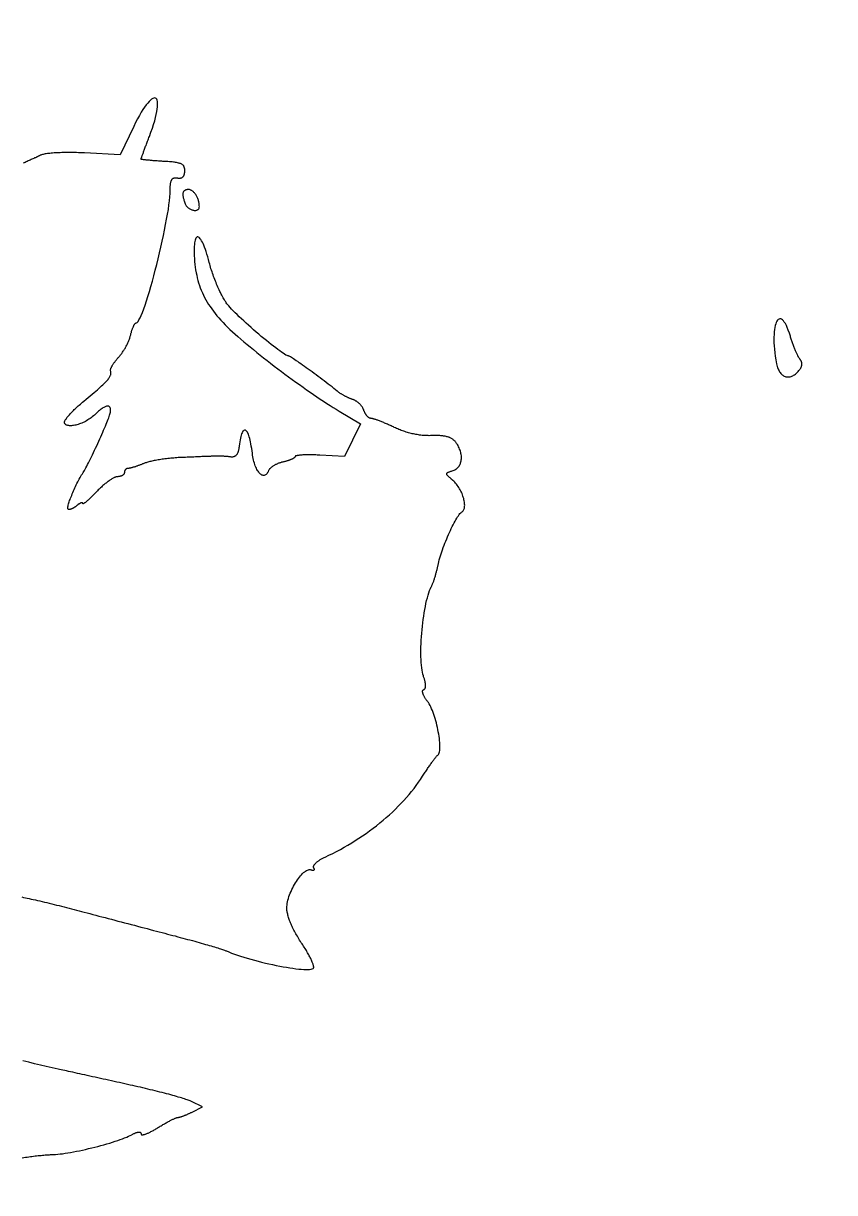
# Model space of a CAD drawing. Extents: x -25 to 25, y -25 to 25.
# Drawn here: x -2.65 to 6.08, y -0.2 to 12.39 of the extents above; entities that cross this region are included whole.
import ezdxf

# ---------------------------------------------------------------- set-up
doc = ezdxf.new("R2010")
doc.units = 0
doc.layers.add('CUT', color=1, linetype='CONTINUOUS')
doc.layers.add('YOUMU', color=7, linetype='CONTINUOUS')

msp = doc.modelspace()

# ---------------------------------------------------------------- linework, layer by layer
at = {"layer": 'CUT'}
msp.add_circle((0, 0), 25, dxfattribs=at)
at = {"layer": 'YOUMU'}
for points in [[(-2.667, 2.986), (-2.649, 2.982), (-2.629, 2.978), (-2.609, 2.974), (-2.588, 2.969), (-2.566, 2.964), (-2.544, 2.959), (-2.521, 2.954), (-2.497, 2.948), (-2.473, 2.943), (-2.448, 2.937), (-2.423, 2.931), (-2.398, 2.925), (-2.372, 2.919), (-2.346, 2.912), (-2.319, 2.906), (-2.293, 2.899), (-2.266, 2.893), (-2.239, 2.886), (-2.212, 2.879), (-2.185, 2.872), (-2.159, 2.866), (-2.132, 2.859), (-2.105, 2.852), (-2.079, 2.845), (-2.052, 2.838), (-2.024, 2.83), (-1.996, 2.823), (-1.966, 2.815), (-1.935, 2.807), (-1.904, 2.798), (-1.872, 2.79), (-1.839, 2.781), (-1.806, 2.773), (-1.772, 2.764), (-1.737, 2.755), (-1.703, 2.746), (-1.668, 2.736), (-1.633, 2.727), (-1.597, 2.718), (-1.562, 2.709), (-1.527, 2.699), (-1.491, 2.69), (-1.456, 2.681), (-1.421, 2.672), (-1.387, 2.662), (-1.352, 2.654), (-1.318, 2.645), (-1.285, 2.636), (-1.252, 2.627), (-1.22, 2.619), (-1.189, 2.611), (-1.158, 2.603), (-1.128, 2.595), (-1.099, 2.587), (-1.071, 2.58), (-1.044, 2.573), (-1.016, 2.566), (-0.989, 2.558), (-0.962, 2.551), (-0.936, 2.544), (-0.909, 2.537), (-0.883, 2.53), (-0.858, 2.523), (-0.832, 2.516), (-0.807, 2.509), (-0.783, 2.502), (-0.759, 2.496), (-0.736, 2.489), (-0.713, 2.483), (-0.692, 2.476), (-0.67, 2.47), (-0.65, 2.464), (-0.63, 2.459), (-0.611, 2.453), (-0.593, 2.448), (-0.576, 2.442), (-0.56, 2.438), (-0.545, 2.433), (-0.531, 2.428), (-0.518, 2.424), (-0.507, 2.42), (-0.496, 2.417), (-0.487, 2.413), (-0.479, 2.41), (-0.472, 2.408), (-0.466, 2.406), (-0.439, 2.394), (-0.41, 2.382), (-0.379, 2.371), (-0.347, 2.36), (-0.313, 2.348), (-0.277, 2.337), (-0.241, 2.326), (-0.203, 2.315), (-0.165, 2.305), (-0.126, 2.295), (-0.087, 2.285), (-0.047, 2.275), (-0.008, 2.266), (0.031, 2.258), (0.07, 2.25), (0.108, 2.242), (0.145, 2.235), (0.181, 2.229), (0.216, 2.223), (0.25, 2.218), (0.282, 2.214), (0.312, 2.21), (0.34, 2.208), (0.366, 2.206), (0.39, 2.205), (0.411, 2.205), (0.429, 2.206), (0.445, 2.208), (0.457, 2.211), (0.466, 2.215), (0.471, 2.22), (0.472, 2.222), (0.473, 2.225), (0.473, 2.229), (0.473, 2.234), (0.472, 2.238), (0.471, 2.244), (0.47, 2.25), (0.468, 2.256), (0.466, 2.263), (0.464, 2.27), (0.461, 2.278), (0.457, 2.286), (0.454, 2.295), (0.45, 2.304), (0.446, 2.313), (0.441, 2.323), (0.436, 2.333), (0.431, 2.343), (0.425, 2.353), (0.42, 2.364), (0.414, 2.375), (0.407, 2.386), (0.401, 2.398), (0.394, 2.41), (0.387, 2.421), (0.38, 2.433), (0.372, 2.445), (0.364, 2.458), (0.356, 2.47), (0.348, 2.482), (0.34, 2.494), (0.331, 2.508), (0.322, 2.522), (0.314, 2.536), (0.305, 2.549), (0.297, 2.563), (0.289, 2.577), (0.281, 2.59), (0.274, 2.604), (0.267, 2.617), (0.26, 2.63), (0.253, 2.644), (0.246, 2.657), (0.24, 2.67), (0.234, 2.683), (0.229, 2.695), (0.224, 2.708), (0.219, 2.72), (0.214, 2.732), (0.21, 2.744), (0.205, 2.756), (0.202, 2.767), (0.198, 2.779), (0.195, 2.79), (0.193, 2.8), (0.19, 2.811), (0.188, 2.821), (0.186, 2.83), (0.185, 2.84), (0.184, 2.849), (0.184, 2.857), (0.183, 2.866), (0.184, 2.882), (0.186, 2.899), (0.188, 2.916), (0.192, 2.934), (0.196, 2.952), (0.201, 2.971), (0.207, 2.99), (0.214, 3.009), (0.221, 3.027), (0.229, 3.046), (0.238, 3.065), (0.247, 3.084), (0.257, 3.102), (0.267, 3.12), (0.277, 3.137), (0.287, 3.154), (0.298, 3.17), (0.309, 3.185), (0.32, 3.2), (0.331, 3.214), (0.343, 3.226), (0.354, 3.238), (0.365, 3.248), (0.376, 3.257), (0.386, 3.265), (0.397, 3.272), (0.407, 3.276), (0.417, 3.28), (0.426, 3.281), (0.435, 3.281), (0.443, 3.279), (0.446, 3.278), (0.449, 3.277), (0.452, 3.276), (0.455, 3.275), (0.457, 3.275), (0.46, 3.274), (0.462, 3.274), (0.464, 3.274), (0.466, 3.274), (0.468, 3.274), (0.47, 3.274), (0.472, 3.275), (0.473, 3.275), (0.475, 3.276), (0.476, 3.276), (0.477, 3.277), (0.478, 3.278), (0.479, 3.279), (0.479, 3.28), (0.48, 3.282), (0.48, 3.283), (0.48, 3.284), (0.48, 3.286), (0.48, 3.288), (0.479, 3.29), (0.479, 3.291), (0.478, 3.293), (0.477, 3.295), (0.476, 3.298), (0.475, 3.3), (0.474, 3.302), (0.472, 3.305), (0.472, 3.307), (0.471, 3.31), (0.471, 3.313), (0.472, 3.316), (0.472, 3.319), (0.473, 3.323), (0.475, 3.326), (0.477, 3.33), (0.479, 3.333), (0.482, 3.337), (0.485, 3.341), (0.488, 3.344), (0.492, 3.348), (0.496, 3.352), (0.5, 3.356), (0.504, 3.36), (0.509, 3.364), (0.514, 3.368), (0.52, 3.372), (0.525, 3.376), (0.531, 3.38), (0.537, 3.384), (0.544, 3.388), (0.55, 3.392), (0.557, 3.396), (0.564, 3.4), (0.572, 3.404), (0.579, 3.408), (0.587, 3.412), (0.595, 3.415), (0.636, 3.435), (0.678, 3.455), (0.719, 3.476), (0.761, 3.498), (0.801, 3.521), (0.842, 3.544), (0.882, 3.568), (0.921, 3.593), (0.96, 3.618), (0.999, 3.644), (1.037, 3.671), (1.075, 3.698), (1.112, 3.726), (1.148, 3.754), (1.184, 3.783), (1.219, 3.812), (1.253, 3.841), (1.287, 3.871), (1.32, 3.901), (1.352, 3.932), (1.383, 3.963), (1.414, 3.995), (1.444, 4.026), (1.472, 4.058), (1.5, 4.09), (1.527, 4.123), (1.553, 4.155), (1.577, 4.188), (1.601, 4.221), (1.624, 4.253), (1.645, 4.287), (1.652, 4.297), (1.659, 4.308), (1.666, 4.318), (1.673, 4.329), (1.679, 4.339), (1.686, 4.349), (1.693, 4.359), (1.699, 4.369), (1.706, 4.379), (1.712, 4.389), (1.719, 4.398), (1.725, 4.407), (1.731, 4.416), (1.737, 4.424), (1.743, 4.433), (1.749, 4.441), (1.755, 4.448), (1.76, 4.456), (1.765, 4.463), (1.77, 4.469), (1.775, 4.476), (1.78, 4.482), (1.784, 4.487), (1.788, 4.492), (1.792, 4.497), (1.796, 4.501), (1.799, 4.505), (1.802, 4.508), (1.805, 4.511), (1.807, 4.513), (1.809, 4.515), (1.815, 4.52), (1.819, 4.528), (1.823, 4.537), (1.826, 4.549), (1.829, 4.562), (1.83, 4.577), (1.831, 4.594), (1.831, 4.612), (1.83, 4.631), (1.829, 4.651), (1.827, 4.672), (1.825, 4.694), (1.822, 4.717), (1.818, 4.74), (1.814, 4.764), (1.809, 4.788), (1.804, 4.812), (1.799, 4.836), (1.793, 4.86), (1.786, 4.884), (1.78, 4.907), (1.773, 4.93), (1.765, 4.952), (1.758, 4.974), (1.75, 4.994), (1.742, 5.014), (1.733, 5.032), (1.725, 5.049), (1.716, 5.065), (1.707, 5.079), (1.698, 5.091), (1.694, 5.097), (1.689, 5.103), (1.685, 5.109), (1.681, 5.115), (1.677, 5.12), (1.674, 5.126), (1.67, 5.132), (1.667, 5.137), (1.664, 5.143), (1.661, 5.148), (1.659, 5.153), (1.656, 5.158), (1.654, 5.163), (1.652, 5.168), (1.65, 5.172), (1.649, 5.177), (1.648, 5.181), (1.647, 5.185), (1.646, 5.189), (1.645, 5.193), (1.645, 5.196), (1.645, 5.199), (1.645, 5.202), (1.645, 5.205), (1.646, 5.208), (1.647, 5.21), (1.648, 5.212), (1.65, 5.214), (1.651, 5.216), (1.653, 5.217), (1.655, 5.218), (1.658, 5.219), (1.661, 5.22), (1.663, 5.222), (1.665, 5.224), (1.667, 5.226), (1.669, 5.228), (1.671, 5.231), (1.672, 5.233), (1.674, 5.237), (1.675, 5.24), (1.675, 5.243), (1.676, 5.247), (1.677, 5.251), (1.677, 5.256), (1.677, 5.26), (1.677, 5.265), (1.677, 5.27), (1.676, 5.276), (1.676, 5.281), (1.675, 5.287), (1.674, 5.293), (1.673, 5.299), (1.671, 5.306), (1.67, 5.313), (1.668, 5.32), (1.666, 5.327), (1.664, 5.334), (1.662, 5.342), (1.659, 5.35), (1.656, 5.358), (1.653, 5.367), (1.648, 5.385), (1.643, 5.406), (1.639, 5.43), (1.635, 5.455), (1.632, 5.482), (1.63, 5.511), (1.628, 5.542), (1.627, 5.574), (1.627, 5.608), (1.627, 5.642), (1.627, 5.678), (1.629, 5.714), (1.63, 5.751), (1.633, 5.788), (1.636, 5.826), (1.639, 5.863), (1.643, 5.901), (1.647, 5.938), (1.652, 5.975), (1.657, 6.011), (1.662, 6.047), (1.668, 6.082), (1.675, 6.115), (1.681, 6.148), (1.688, 6.179), (1.696, 6.208), (1.704, 6.236), (1.712, 6.262), (1.72, 6.285), (1.729, 6.307), (1.738, 6.325), (1.74, 6.33), (1.743, 6.336), (1.745, 6.341), (1.748, 6.347), (1.751, 6.353), (1.753, 6.36), (1.756, 6.366), (1.758, 6.373), (1.761, 6.38), (1.764, 6.388), (1.766, 6.395), (1.769, 6.403), (1.772, 6.411), (1.774, 6.419), (1.777, 6.427), (1.78, 6.435), (1.782, 6.444), (1.785, 6.452), (1.787, 6.461), (1.789, 6.469), (1.792, 6.478), (1.794, 6.486), (1.796, 6.495), (1.799, 6.503), (1.801, 6.511), (1.803, 6.52), (1.805, 6.528), (1.806, 6.536), (1.808, 6.544), (1.81, 6.552), (1.811, 6.56), (1.815, 6.578), (1.819, 6.597), (1.824, 6.617), (1.83, 6.638), (1.837, 6.659), (1.844, 6.681), (1.851, 6.704), (1.859, 6.726), (1.867, 6.749), (1.876, 6.773), (1.885, 6.796), (1.894, 6.819), (1.904, 6.843), (1.913, 6.866), (1.923, 6.889), (1.933, 6.911), (1.944, 6.933), (1.954, 6.954), (1.964, 6.975), (1.974, 6.995), (1.984, 7.014), (1.994, 7.032), (2.003, 7.049), (2.013, 7.064), (2.022, 7.079), (2.031, 7.092), (2.039, 7.104), (2.047, 7.114), (2.055, 7.122), (2.062, 7.129), (2.069, 7.134), (2.075, 7.138), (2.08, 7.144), (2.085, 7.15), (2.089, 7.157), (2.092, 7.165), (2.094, 7.174), (2.096, 7.184), (2.097, 7.194), (2.098, 7.204), (2.097, 7.216), (2.097, 7.227), (2.095, 7.239), (2.093, 7.252), (2.09, 7.264), (2.087, 7.277), (2.083, 7.29), (2.079, 7.304), (2.074, 7.317), (2.069, 7.33), (2.063, 7.344), (2.056, 7.357), (2.049, 7.37), (2.042, 7.383), (2.035, 7.395), (2.026, 7.408), (2.018, 7.42), (2.009, 7.431), (2, 7.442), (1.99, 7.453), (1.98, 7.463), (1.97, 7.472), (1.962, 7.479), (1.954, 7.486), (1.947, 7.493), (1.94, 7.498), (1.934, 7.504), (1.928, 7.509), (1.923, 7.514), (1.919, 7.518), (1.915, 7.523), (1.912, 7.526), (1.909, 7.53), (1.907, 7.533), (1.905, 7.536), (1.904, 7.539), (1.904, 7.542), (1.904, 7.545), (1.905, 7.547), (1.906, 7.549), (1.908, 7.552), (1.91, 7.554), (1.913, 7.556), (1.916, 7.558), (1.92, 7.56), (1.925, 7.562), (1.93, 7.564), (1.936, 7.566), (1.942, 7.569), (1.949, 7.571), (1.956, 7.573), (1.964, 7.576), (1.973, 7.579), (1.983, 7.582), (1.992, 7.587), (2.001, 7.592), (2.009, 7.597), (2.017, 7.603), (2.024, 7.61), (2.031, 7.618), (2.037, 7.625), (2.042, 7.634), (2.047, 7.643), (2.051, 7.652), (2.054, 7.662), (2.057, 7.672), (2.059, 7.682), (2.061, 7.693), (2.062, 7.704), (2.063, 7.715), (2.062, 7.726), (2.062, 7.738), (2.06, 7.75), (2.058, 7.762), (2.055, 7.774), (2.052, 7.786), (2.048, 7.798), (2.043, 7.81), (2.038, 7.823), (2.032, 7.835), (2.026, 7.847), (2.019, 7.859), (2.011, 7.871), (2.002, 7.883), (1.998, 7.888), (1.994, 7.893), (1.989, 7.898), (1.984, 7.903), (1.979, 7.907), (1.974, 7.912), (1.968, 7.916), (1.962, 7.92), (1.956, 7.923), (1.95, 7.927), (1.943, 7.93), (1.936, 7.933), (1.929, 7.936), (1.922, 7.938), (1.914, 7.941), (1.906, 7.943), (1.898, 7.945), (1.889, 7.947), (1.88, 7.948), (1.871, 7.95), (1.861, 7.951), (1.851, 7.952), (1.84, 7.953), (1.829, 7.954), (1.818, 7.954), (1.806, 7.955), (1.794, 7.955), (1.782, 7.955), (1.769, 7.955), (1.755, 7.954), (1.741, 7.954), (1.729, 7.954), (1.716, 7.953), (1.704, 7.954), (1.691, 7.954), (1.678, 7.954), (1.665, 7.955), (1.652, 7.956), (1.639, 7.957), (1.626, 7.959), (1.613, 7.961), (1.6, 7.962), (1.587, 7.965), (1.573, 7.967), (1.56, 7.969), (1.547, 7.972), (1.534, 7.975), (1.521, 7.978), (1.507, 7.982), (1.494, 7.985), (1.481, 7.989), (1.468, 7.993), (1.455, 7.997), (1.442, 8.001), (1.429, 8.006), (1.416, 8.011), (1.403, 8.015), (1.39, 8.021), (1.378, 8.026), (1.365, 8.031), (1.353, 8.037), (1.34, 8.043), (1.33, 8.048), (1.319, 8.053), (1.308, 8.058), (1.298, 8.063), (1.287, 8.068), (1.277, 8.072), (1.267, 8.077), (1.256, 8.082), (1.246, 8.086), (1.236, 8.09), (1.226, 8.094), (1.217, 8.098), (1.207, 8.102), (1.198, 8.106), (1.189, 8.109), (1.18, 8.113), (1.172, 8.116), (1.164, 8.119), (1.156, 8.122), (1.148, 8.125), (1.141, 8.127), (1.134, 8.129), (1.127, 8.131), (1.121, 8.133), (1.116, 8.135), (1.11, 8.136), (1.105, 8.137), (1.101, 8.138), (1.097, 8.139), (1.094, 8.139), (1.091, 8.14), (1.088, 8.14), (1.085, 8.14), (1.083, 8.141), (1.08, 8.141), (1.077, 8.142), (1.074, 8.144), (1.071, 8.145), (1.068, 8.147), (1.066, 8.149), (1.063, 8.151), (1.06, 8.153), (1.057, 8.155), (1.054, 8.158), (1.051, 8.161), (1.049, 8.164), (1.046, 8.167), (1.043, 8.17), (1.041, 8.173), (1.038, 8.177), (1.035, 8.18), (1.033, 8.184), (1.031, 8.188), (1.028, 8.192), (1.026, 8.196), (1.024, 8.2), (1.022, 8.204), (1.02, 8.209), (1.018, 8.213), (1.016, 8.218), (1.014, 8.222), (1.013, 8.227), (1.011, 8.232), (1.01, 8.236), (1.007, 8.241), (1.005, 8.246), (1.003, 8.25), (1, 8.255), (0.997, 8.26), (0.994, 8.264), (0.991, 8.269), (0.988, 8.273), (0.984, 8.278), (0.98, 8.282), (0.976, 8.287), (0.973, 8.291), (0.968, 8.295), (0.964, 8.299), (0.96, 8.303), (0.955, 8.307), (0.951, 8.311), (0.946, 8.314), (0.942, 8.318), (0.937, 8.321), (0.932, 8.324), (0.927, 8.327), (0.923, 8.33), (0.918, 8.333), (0.913, 8.335), (0.908, 8.338), (0.903, 8.34), (0.898, 8.342), (0.893, 8.343), (0.888, 8.345), (0.883, 8.347), (0.878, 8.349), (0.872, 8.351), (0.867, 8.353), (0.861, 8.355), (0.856, 8.358), (0.85, 8.36), (0.844, 8.363), (0.839, 8.365), (0.833, 8.368), (0.827, 8.371), (0.821, 8.374), (0.815, 8.377), (0.809, 8.38), (0.804, 8.383), (0.798, 8.386), (0.792, 8.39), (0.786, 8.393), (0.781, 8.396), (0.775, 8.399), (0.77, 8.403), (0.765, 8.406), (0.759, 8.409), (0.754, 8.413), (0.749, 8.416), (0.745, 8.419), (0.74, 8.423), (0.736, 8.426), (0.731, 8.429), (0.727, 8.432), (0.709, 8.447), (0.69, 8.462), (0.67, 8.478), (0.65, 8.494), (0.629, 8.51), (0.608, 8.526), (0.586, 8.543), (0.565, 8.559), (0.543, 8.576), (0.521, 8.592), (0.499, 8.609), (0.477, 8.625), (0.456, 8.64), (0.435, 8.656), (0.414, 8.671), (0.393, 8.686), (0.374, 8.7), (0.354, 8.714), (0.336, 8.727), (0.318, 8.739), (0.301, 8.751), (0.286, 8.761), (0.271, 8.771), (0.257, 8.78), (0.245, 8.788), (0.234, 8.795), (0.224, 8.801), (0.216, 8.805), (0.21, 8.809), (0.205, 8.811), (0.202, 8.812), (0.195, 8.813), (0.186, 8.817), (0.174, 8.822), (0.16, 8.831), (0.144, 8.841), (0.127, 8.853), (0.107, 8.867), (0.086, 8.882), (0.064, 8.899), (0.04, 8.917), (0.016, 8.936), (-0.01, 8.957), (-0.036, 8.978), (-0.063, 9), (-0.091, 9.023), (-0.118, 9.046), (-0.146, 9.07), (-0.173, 9.094), (-0.201, 9.118), (-0.228, 9.142), (-0.254, 9.166), (-0.28, 9.189), (-0.305, 9.213), (-0.329, 9.235), (-0.351, 9.257), (-0.373, 9.278), (-0.392, 9.298), (-0.411, 9.317), (-0.427, 9.335), (-0.441, 9.351), (-0.453, 9.366), (-0.46, 9.374), (-0.467, 9.384), (-0.473, 9.394), (-0.48, 9.404), (-0.487, 9.415), (-0.494, 9.427), (-0.501, 9.439), (-0.508, 9.452), (-0.515, 9.466), (-0.523, 9.479), (-0.53, 9.494), (-0.537, 9.508), (-0.544, 9.523), (-0.551, 9.538), (-0.558, 9.554), (-0.565, 9.57), (-0.572, 9.586), (-0.578, 9.602), (-0.585, 9.618), (-0.591, 9.635), (-0.598, 9.652), (-0.604, 9.668), (-0.61, 9.685), (-0.615, 9.702), (-0.621, 9.719), (-0.626, 9.735), (-0.632, 9.752), (-0.637, 9.769), (-0.641, 9.785), (-0.646, 9.801), (-0.65, 9.817), (-0.658, 9.85), (-0.667, 9.881), (-0.675, 9.909), (-0.684, 9.936), (-0.692, 9.96), (-0.701, 9.983), (-0.709, 10.004), (-0.717, 10.022), (-0.725, 10.038), (-0.733, 10.053), (-0.74, 10.065), (-0.748, 10.075), (-0.755, 10.083), (-0.761, 10.089), (-0.768, 10.093), (-0.774, 10.094), (-0.78, 10.094), (-0.785, 10.091), (-0.79, 10.086), (-0.795, 10.079), (-0.799, 10.07), (-0.803, 10.059), (-0.806, 10.046), (-0.809, 10.03), (-0.811, 10.012), (-0.812, 9.992), (-0.813, 9.97), (-0.813, 9.946), (-0.813, 9.919), (-0.812, 9.891), (-0.81, 9.86), (-0.808, 9.829), (-0.805, 9.798), (-0.801, 9.768), (-0.797, 9.738), (-0.792, 9.709), (-0.786, 9.681), (-0.78, 9.653), (-0.773, 9.625), (-0.765, 9.598), (-0.756, 9.571), (-0.747, 9.545), (-0.736, 9.519), (-0.725, 9.493), (-0.713, 9.467), (-0.701, 9.442), (-0.687, 9.417), (-0.673, 9.392), (-0.658, 9.367), (-0.641, 9.343), (-0.624, 9.318), (-0.606, 9.294), (-0.588, 9.269), (-0.568, 9.245), (-0.547, 9.221), (-0.525, 9.196), (-0.502, 9.172), (-0.478, 9.147), (-0.453, 9.123), (-0.428, 9.098), (-0.401, 9.073), (-0.373, 9.048), (-0.342, 9.021), (-0.31, 8.993), (-0.278, 8.966), (-0.244, 8.937), (-0.21, 8.909), (-0.175, 8.88), (-0.139, 8.851), (-0.103, 8.822), (-0.066, 8.793), (-0.028, 8.763), (0.01, 8.734), (0.048, 8.704), (0.086, 8.675), (0.125, 8.646), (0.164, 8.617), (0.203, 8.588), (0.242, 8.56), (0.28, 8.531), (0.319, 8.504), (0.358, 8.476), (0.396, 8.449), (0.434, 8.423), (0.471, 8.397), (0.508, 8.372), (0.544, 8.348), (0.58, 8.324), (0.615, 8.301), (0.65, 8.279), (0.683, 8.258), (0.716, 8.238), (0.748, 8.219), (0.976, 8.082), (0.89, 7.905), (0.805, 7.729), (0.539, 7.744), (0.525, 7.744), (0.511, 7.745), (0.497, 7.746), (0.484, 7.746), (0.47, 7.747), (0.458, 7.747), (0.445, 7.747), (0.432, 7.747), (0.42, 7.747), (0.409, 7.747), (0.397, 7.747), (0.386, 7.747), (0.376, 7.747), (0.365, 7.746), (0.356, 7.746), (0.346, 7.745), (0.338, 7.745), (0.329, 7.744), (0.321, 7.743), (0.314, 7.742), (0.307, 7.741), (0.301, 7.74), (0.295, 7.739), (0.29, 7.738), (0.286, 7.737), (0.282, 7.736), (0.279, 7.735), (0.276, 7.733), (0.274, 7.732), (0.273, 7.73), (0.273, 7.729), (0.273, 7.727), (0.272, 7.725), (0.271, 7.724), (0.27, 7.722), (0.269, 7.72), (0.267, 7.718), (0.264, 7.716), (0.262, 7.714), (0.259, 7.712), (0.256, 7.71), (0.253, 7.708), (0.249, 7.706), (0.245, 7.704), (0.241, 7.702), (0.237, 7.7), (0.232, 7.698), (0.227, 7.696), (0.222, 7.694), (0.217, 7.692), (0.212, 7.69), (0.206, 7.688), (0.2, 7.686), (0.195, 7.684), (0.188, 7.682), (0.182, 7.68), (0.176, 7.678), (0.169, 7.677), (0.163, 7.675), (0.156, 7.673), (0.149, 7.671), (0.142, 7.67), (0.135, 7.668), (0.128, 7.667), (0.122, 7.665), (0.115, 7.663), (0.108, 7.66), (0.101, 7.658), (0.095, 7.656), (0.088, 7.653), (0.082, 7.65), (0.075, 7.648), (0.069, 7.645), (0.063, 7.642), (0.057, 7.639), (0.051, 7.636), (0.046, 7.633), (0.04, 7.629), (0.035, 7.626), (0.03, 7.623), (0.025, 7.619), (0.02, 7.616), (0.016, 7.612), (0.012, 7.609), (0.008, 7.605), (0.004, 7.602), (0.001, 7.598), (-0.002, 7.595), (-0.005, 7.591), (-0.007, 7.588), (-0.01, 7.584), (-0.011, 7.581), (-0.013, 7.578), (-0.018, 7.566), (-0.023, 7.556), (-0.028, 7.548), (-0.034, 7.541), (-0.04, 7.535), (-0.046, 7.531), (-0.052, 7.527), (-0.059, 7.526), (-0.065, 7.525), (-0.072, 7.525), (-0.079, 7.527), (-0.085, 7.53), (-0.092, 7.534), (-0.099, 7.539), (-0.106, 7.545), (-0.113, 7.552), (-0.119, 7.561), (-0.126, 7.57), (-0.132, 7.58), (-0.138, 7.591), (-0.144, 7.603), (-0.15, 7.616), (-0.155, 7.629), (-0.161, 7.643), (-0.165, 7.659), (-0.17, 7.674), (-0.174, 7.691), (-0.178, 7.708), (-0.181, 7.726), (-0.184, 7.745), (-0.187, 7.764), (-0.19, 7.791), (-0.194, 7.817), (-0.198, 7.842), (-0.202, 7.865), (-0.206, 7.886), (-0.21, 7.906), (-0.215, 7.924), (-0.22, 7.941), (-0.225, 7.955), (-0.23, 7.969), (-0.235, 7.98), (-0.24, 7.99), (-0.246, 7.998), (-0.251, 8.004), (-0.257, 8.009), (-0.262, 8.012), (-0.267, 8.013), (-0.273, 8.013), (-0.278, 8.01), (-0.283, 8.006), (-0.288, 8.001), (-0.293, 7.993), (-0.298, 7.983), (-0.303, 7.972), (-0.307, 7.959), (-0.311, 7.944), (-0.315, 7.928), (-0.319, 7.909), (-0.323, 7.889), (-0.326, 7.866), (-0.329, 7.842), (-0.33, 7.833), (-0.331, 7.824), (-0.333, 7.816), (-0.334, 7.808), (-0.336, 7.801), (-0.337, 7.794), (-0.339, 7.787), (-0.341, 7.781), (-0.343, 7.775), (-0.345, 7.769), (-0.347, 7.764), (-0.35, 7.759), (-0.352, 7.755), (-0.355, 7.75), (-0.358, 7.747), (-0.361, 7.743), (-0.364, 7.74), (-0.367, 7.737), (-0.37, 7.734), (-0.374, 7.732), (-0.378, 7.73), (-0.382, 7.728), (-0.386, 7.727), (-0.391, 7.726), (-0.395, 7.725), (-0.4, 7.724), (-0.405, 7.724), (-0.41, 7.724), (-0.416, 7.724), (-0.422, 7.725), (-0.427, 7.725), (-0.432, 7.726), (-0.437, 7.727), (-0.441, 7.727), (-0.446, 7.728), (-0.451, 7.728), (-0.456, 7.729), (-0.461, 7.729), (-0.466, 7.73), (-0.472, 7.73), (-0.477, 7.731), (-0.482, 7.731), (-0.488, 7.731), (-0.493, 7.732), (-0.498, 7.732), (-0.504, 7.732), (-0.509, 7.733), (-0.514, 7.733), (-0.519, 7.733), (-0.525, 7.734), (-0.53, 7.734), (-0.535, 7.734), (-0.54, 7.734), (-0.544, 7.734), (-0.549, 7.734), (-0.554, 7.734), (-0.558, 7.734), (-0.563, 7.734), (-0.567, 7.734), (-0.571, 7.734), (-0.575, 7.734), (-0.578, 7.734), (-0.582, 7.734), (-0.587, 7.734), (-0.592, 7.733), (-0.599, 7.733), (-0.605, 7.733), (-0.613, 7.732), (-0.621, 7.732), (-0.63, 7.732), (-0.639, 7.731), (-0.649, 7.731), (-0.659, 7.731), (-0.67, 7.73), (-0.681, 7.73), (-0.693, 7.729), (-0.705, 7.729), (-0.718, 7.728), (-0.731, 7.728), (-0.744, 7.727), (-0.757, 7.726), (-0.771, 7.726), (-0.786, 7.725), (-0.8, 7.725), (-0.815, 7.724), (-0.829, 7.724), (-0.844, 7.723), (-0.86, 7.722), (-0.875, 7.722), (-0.89, 7.721), (-0.906, 7.72), (-0.921, 7.72), (-0.937, 7.719), (-0.952, 7.719), (-0.968, 7.718), (-0.984, 7.717), (-1, 7.716), (-1.016, 7.714), (-1.032, 7.713), (-1.048, 7.712), (-1.064, 7.71), (-1.08, 7.708), (-1.095, 7.707), (-1.111, 7.705), (-1.127, 7.703), (-1.142, 7.701), (-1.157, 7.699), (-1.172, 7.697), (-1.187, 7.694), (-1.201, 7.692), (-1.215, 7.69), (-1.229, 7.687), (-1.242, 7.685), (-1.255, 7.682), (-1.267, 7.679), (-1.279, 7.677), (-1.291, 7.674), (-1.302, 7.671), (-1.312, 7.669), (-1.322, 7.666), (-1.331, 7.663), (-1.339, 7.66), (-1.347, 7.658), (-1.354, 7.655), (-1.361, 7.652), (-1.368, 7.649), (-1.374, 7.646), (-1.381, 7.644), (-1.388, 7.641), (-1.395, 7.639), (-1.401, 7.636), (-1.408, 7.634), (-1.415, 7.631), (-1.421, 7.629), (-1.428, 7.627), (-1.434, 7.624), (-1.44, 7.622), (-1.446, 7.62), (-1.452, 7.618), (-1.458, 7.616), (-1.464, 7.615), (-1.47, 7.613), (-1.475, 7.611), (-1.48, 7.61), (-1.485, 7.609), (-1.49, 7.607), (-1.495, 7.606), (-1.499, 7.605), (-1.503, 7.604), (-1.507, 7.604), (-1.511, 7.603), (-1.514, 7.603), (-1.517, 7.602), (-1.52, 7.602), (-1.522, 7.602), (-1.524, 7.602), (-1.526, 7.602), (-1.529, 7.601), (-1.531, 7.601), (-1.533, 7.6), (-1.535, 7.6), (-1.537, 7.599), (-1.539, 7.598), (-1.541, 7.597), (-1.543, 7.596), (-1.544, 7.595), (-1.546, 7.594), (-1.548, 7.592), (-1.549, 7.591), (-1.551, 7.589), (-1.552, 7.588), (-1.554, 7.586), (-1.555, 7.585), (-1.556, 7.583), (-1.557, 7.581), (-1.559, 7.579), (-1.56, 7.577), (-1.56, 7.575), (-1.561, 7.573), (-1.562, 7.571), (-1.563, 7.569), (-1.563, 7.566), (-1.563, 7.564), (-1.564, 7.562), (-1.564, 7.559), (-1.564, 7.557), (-1.564, 7.555), (-1.564, 7.552), (-1.565, 7.55), (-1.566, 7.548), (-1.566, 7.546), (-1.567, 7.543), (-1.569, 7.541), (-1.57, 7.539), (-1.572, 7.537), (-1.573, 7.535), (-1.575, 7.533), (-1.577, 7.531), (-1.579, 7.53), (-1.582, 7.528), (-1.584, 7.526), (-1.587, 7.525), (-1.589, 7.523), (-1.592, 7.522), (-1.595, 7.52), (-1.598, 7.519), (-1.601, 7.518), (-1.604, 7.517), (-1.608, 7.516), (-1.611, 7.515), (-1.615, 7.514), (-1.618, 7.514), (-1.622, 7.513), (-1.626, 7.513), (-1.629, 7.513), (-1.633, 7.512), (-1.637, 7.512), (-1.641, 7.512), (-1.646, 7.511), (-1.65, 7.51), (-1.655, 7.509), (-1.661, 7.507), (-1.667, 7.505), (-1.673, 7.502), (-1.679, 7.499), (-1.685, 7.495), (-1.692, 7.492), (-1.699, 7.488), (-1.706, 7.483), (-1.714, 7.478), (-1.721, 7.473), (-1.729, 7.468), (-1.737, 7.462), (-1.745, 7.457), (-1.753, 7.45), (-1.761, 7.444), (-1.769, 7.437), (-1.778, 7.431), (-1.786, 7.424), (-1.795, 7.416), (-1.803, 7.409), (-1.811, 7.401), (-1.82, 7.393), (-1.828, 7.385), (-1.837, 7.377), (-1.845, 7.369), (-1.853, 7.361), (-1.861, 7.352), (-1.869, 7.344), (-1.877, 7.336), (-1.885, 7.328), (-1.892, 7.32), (-1.9, 7.312), (-1.907, 7.305), (-1.914, 7.298), (-1.921, 7.291), (-1.928, 7.284), (-1.935, 7.278), (-1.941, 7.272), (-1.948, 7.266), (-1.954, 7.261), (-1.959, 7.256), (-1.965, 7.251), (-1.97, 7.246), (-1.975, 7.242), (-1.98, 7.238), (-1.984, 7.235), (-1.989, 7.232), (-1.993, 7.229), (-1.996, 7.226), (-1.999, 7.224), (-2.002, 7.223), (-2.005, 7.222), (-2.007, 7.221), (-2.009, 7.22), (-2.01, 7.22), (-2.011, 7.221), (-2.012, 7.222), (-2.012, 7.223), (-2.012, 7.225), (-2.012, 7.226), (-2.013, 7.228), (-2.013, 7.229), (-2.014, 7.229), (-2.015, 7.23), (-2.016, 7.231), (-2.018, 7.231), (-2.019, 7.231), (-2.021, 7.231), (-2.022, 7.231), (-2.024, 7.231), (-2.026, 7.23), (-2.029, 7.23), (-2.031, 7.229), (-2.033, 7.228), (-2.036, 7.227), (-2.038, 7.226), (-2.041, 7.225), (-2.044, 7.223), (-2.047, 7.221), (-2.05, 7.22), (-2.053, 7.218), (-2.056, 7.216), (-2.059, 7.214), (-2.063, 7.211), (-2.066, 7.209), (-2.07, 7.206), (-2.073, 7.204), (-2.077, 7.201), (-2.08, 7.198), (-2.084, 7.195), (-2.088, 7.192), (-2.091, 7.189), (-2.095, 7.186), (-2.099, 7.184), (-2.102, 7.181), (-2.106, 7.179), (-2.109, 7.177), (-2.113, 7.175), (-2.116, 7.173), (-2.12, 7.171), (-2.123, 7.169), (-2.127, 7.168), (-2.13, 7.166), (-2.133, 7.165), (-2.136, 7.163), (-2.139, 7.162), (-2.142, 7.161), (-2.145, 7.161), (-2.148, 7.16), (-2.151, 7.159), (-2.153, 7.159), (-2.156, 7.159), (-2.158, 7.159), (-2.16, 7.159), (-2.162, 7.159), (-2.164, 7.159), (-2.166, 7.16), (-2.167, 7.161), (-2.169, 7.162), (-2.17, 7.163), (-2.172, 7.165), (-2.173, 7.169), (-2.173, 7.175), (-2.173, 7.181), (-2.171, 7.189), (-2.17, 7.197), (-2.168, 7.207), (-2.165, 7.218), (-2.161, 7.229), (-2.157, 7.241), (-2.153, 7.254), (-2.148, 7.268), (-2.143, 7.282), (-2.137, 7.296), (-2.131, 7.311), (-2.125, 7.327), (-2.118, 7.342), (-2.112, 7.358), (-2.104, 7.374), (-2.097, 7.391), (-2.089, 7.407), (-2.082, 7.423), (-2.074, 7.439), (-2.066, 7.455), (-2.057, 7.471), (-2.049, 7.487), (-2.041, 7.502), (-2.033, 7.516), (-2.024, 7.531), (-2.016, 7.544), (-2.008, 7.557), (-2.002, 7.567), (-1.994, 7.58), (-1.987, 7.593), (-1.978, 7.609), (-1.969, 7.626), (-1.96, 7.644), (-1.95, 7.663), (-1.94, 7.683), (-1.929, 7.704), (-1.918, 7.727), (-1.907, 7.749), (-1.896, 7.773), (-1.885, 7.797), (-1.873, 7.821), (-1.862, 7.845), (-1.851, 7.87), (-1.839, 7.895), (-1.828, 7.919), (-1.817, 7.943), (-1.807, 7.967), (-1.797, 7.991), (-1.787, 8.013), (-1.777, 8.036), (-1.768, 8.057), (-1.76, 8.077), (-1.752, 8.097), (-1.745, 8.115), (-1.738, 8.132), (-1.733, 8.147), (-1.728, 8.161), (-1.724, 8.173), (-1.72, 8.185), (-1.718, 8.196), (-1.715, 8.206), (-1.714, 8.216), (-1.713, 8.225), (-1.713, 8.233), (-1.713, 8.24), (-1.715, 8.247), (-1.716, 8.252), (-1.718, 8.257), (-1.721, 8.262), (-1.725, 8.265), (-1.728, 8.268), (-1.733, 8.27), (-1.738, 8.271), (-1.743, 8.272), (-1.749, 8.271), (-1.756, 8.27), (-1.762, 8.268), (-1.77, 8.266), (-1.778, 8.262), (-1.786, 8.258), (-1.794, 8.253), (-1.803, 8.247), (-1.813, 8.241), (-1.822, 8.234), (-1.833, 8.226), (-1.843, 8.217), (-1.854, 8.207), (-1.865, 8.197), (-1.876, 8.185), (-1.887, 8.175), (-1.898, 8.166), (-1.909, 8.156), (-1.921, 8.147), (-1.933, 8.139), (-1.945, 8.131), (-1.958, 8.123), (-1.97, 8.115), (-1.983, 8.108), (-1.996, 8.101), (-2.009, 8.095), (-2.022, 8.09), (-2.035, 8.084), (-2.048, 8.08), (-2.061, 8.075), (-2.074, 8.072), (-2.086, 8.068), (-2.098, 8.066), (-2.11, 8.064), (-2.121, 8.062), (-2.132, 8.061), (-2.143, 8.061), (-2.153, 8.061), (-2.162, 8.062), (-2.171, 8.063), (-2.179, 8.066), (-2.187, 8.068), (-2.194, 8.072), (-2.199, 8.076), (-2.205, 8.081), (-2.209, 8.087), (-2.21, 8.089), (-2.21, 8.093), (-2.21, 8.096), (-2.209, 8.1), (-2.208, 8.105), (-2.206, 8.11), (-2.203, 8.115), (-2.2, 8.121), (-2.196, 8.127), (-2.192, 8.133), (-2.187, 8.14), (-2.182, 8.148), (-2.176, 8.155), (-2.169, 8.163), (-2.163, 8.171), (-2.155, 8.179), (-2.147, 8.188), (-2.139, 8.197), (-2.131, 8.206), (-2.122, 8.215), (-2.112, 8.224), (-2.103, 8.234), (-2.093, 8.244), (-2.082, 8.254), (-2.071, 8.264), (-2.06, 8.274), (-2.049, 8.284), (-2.037, 8.294), (-2.025, 8.304), (-2.013, 8.315), (-2.001, 8.325), (-1.976, 8.346), (-1.953, 8.365), (-1.931, 8.383), (-1.91, 8.401), (-1.89, 8.418), (-1.872, 8.433), (-1.854, 8.448), (-1.838, 8.463), (-1.823, 8.476), (-1.81, 8.489), (-1.797, 8.501), (-1.785, 8.512), (-1.774, 8.523), (-1.764, 8.533), (-1.755, 8.542), (-1.747, 8.551), (-1.74, 8.56), (-1.734, 8.568), (-1.728, 8.576), (-1.723, 8.583), (-1.719, 8.59), (-1.716, 8.597), (-1.713, 8.604), (-1.711, 8.61), (-1.71, 8.616), (-1.709, 8.622), (-1.709, 8.628), (-1.709, 8.634), (-1.71, 8.639), (-1.711, 8.645), (-1.713, 8.651), (-1.713, 8.653), (-1.713, 8.656), (-1.713, 8.658), (-1.713, 8.662), (-1.713, 8.665), (-1.712, 8.668), (-1.711, 8.672), (-1.709, 8.676), (-1.708, 8.68), (-1.706, 8.685), (-1.704, 8.689), (-1.702, 8.694), (-1.699, 8.699), (-1.697, 8.704), (-1.694, 8.709), (-1.691, 8.714), (-1.687, 8.719), (-1.684, 8.725), (-1.68, 8.73), (-1.677, 8.736), (-1.673, 8.742), (-1.668, 8.747), (-1.664, 8.753), (-1.66, 8.759), (-1.655, 8.765), (-1.65, 8.771), (-1.646, 8.777), (-1.641, 8.782), (-1.636, 8.788), (-1.63, 8.794), (-1.625, 8.8), (-1.62, 8.806), (-1.614, 8.812), (-1.609, 8.818), (-1.604, 8.825), (-1.598, 8.832), (-1.593, 8.839), (-1.588, 8.847), (-1.583, 8.854), (-1.577, 8.862), (-1.572, 8.87), (-1.567, 8.878), (-1.562, 8.886), (-1.557, 8.894), (-1.553, 8.902), (-1.548, 8.911), (-1.543, 8.919), (-1.539, 8.927), (-1.535, 8.936), (-1.531, 8.944), (-1.527, 8.953), (-1.523, 8.961), (-1.519, 8.969), (-1.516, 8.978), (-1.513, 8.986), (-1.51, 8.994), (-1.507, 9.002), (-1.504, 9.01), (-1.502, 9.017), (-1.5, 9.025), (-1.498, 9.032), (-1.496, 9.039), (-1.494, 9.046), (-1.493, 9.053), (-1.491, 9.06), (-1.489, 9.066), (-1.487, 9.073), (-1.486, 9.079), (-1.484, 9.085), (-1.482, 9.091), (-1.48, 9.097), (-1.478, 9.103), (-1.476, 9.109), (-1.474, 9.114), (-1.471, 9.119), (-1.469, 9.124), (-1.467, 9.129), (-1.465, 9.134), (-1.463, 9.138), (-1.461, 9.142), (-1.459, 9.146), (-1.456, 9.15), (-1.454, 9.153), (-1.452, 9.156), (-1.45, 9.159), (-1.448, 9.162), (-1.446, 9.164), (-1.444, 9.166), (-1.442, 9.167), (-1.44, 9.168), (-1.438, 9.169), (-1.437, 9.17), (-1.435, 9.17), (-1.427, 9.173), (-1.417, 9.183), (-1.407, 9.2), (-1.395, 9.222), (-1.383, 9.249), (-1.369, 9.281), (-1.356, 9.318), (-1.341, 9.36), (-1.326, 9.405), (-1.311, 9.454), (-1.295, 9.505), (-1.279, 9.56), (-1.263, 9.617), (-1.247, 9.675), (-1.231, 9.736), (-1.216, 9.797), (-1.2, 9.859), (-1.185, 9.922), (-1.171, 9.985), (-1.157, 10.047), (-1.144, 10.108), (-1.131, 10.168), (-1.12, 10.227), (-1.109, 10.284), (-1.1, 10.338), (-1.091, 10.39), (-1.084, 10.439), (-1.079, 10.484), (-1.075, 10.525), (-1.072, 10.562), (-1.071, 10.594), (-1.071, 10.605), (-1.071, 10.616), (-1.071, 10.626), (-1.07, 10.635), (-1.07, 10.644), (-1.069, 10.652), (-1.068, 10.66), (-1.067, 10.668), (-1.066, 10.674), (-1.065, 10.681), (-1.063, 10.687), (-1.062, 10.693), (-1.06, 10.698), (-1.058, 10.703), (-1.056, 10.707), (-1.054, 10.711), (-1.051, 10.714), (-1.049, 10.718), (-1.046, 10.72), (-1.043, 10.723), (-1.039, 10.725), (-1.036, 10.727), (-1.032, 10.728), (-1.028, 10.729), (-1.024, 10.73), (-1.019, 10.731), (-1.014, 10.731), (-1.009, 10.731), (-1.004, 10.73), (-0.999, 10.73), (-0.993, 10.729), (-0.988, 10.728), (-0.983, 10.728), (-0.978, 10.727), (-0.974, 10.727), (-0.969, 10.727), (-0.965, 10.727), (-0.961, 10.728), (-0.957, 10.729), (-0.953, 10.73), (-0.95, 10.731), (-0.947, 10.732), (-0.943, 10.734), (-0.94, 10.736), (-0.938, 10.738), (-0.935, 10.74), (-0.932, 10.742), (-0.93, 10.745), (-0.928, 10.748), (-0.926, 10.751), (-0.924, 10.754), (-0.922, 10.758), (-0.921, 10.762), (-0.919, 10.766), (-0.918, 10.77), (-0.917, 10.774), (-0.916, 10.779), (-0.916, 10.784), (-0.915, 10.789), (-0.915, 10.794), (-0.914, 10.8), (-0.914, 10.805), (-0.914, 10.813), (-0.915, 10.819), (-0.915, 10.826), (-0.916, 10.832), (-0.918, 10.838), (-0.919, 10.843), (-0.921, 10.848), (-0.923, 10.853), (-0.926, 10.858), (-0.929, 10.862), (-0.933, 10.866), (-0.937, 10.87), (-0.942, 10.873), (-0.947, 10.877), (-0.953, 10.88), (-0.96, 10.883), (-0.967, 10.885), (-0.975, 10.888), (-0.983, 10.89), (-0.993, 10.892), (-1.003, 10.894), (-1.013, 10.896), (-1.025, 10.898), (-1.037, 10.899), (-1.051, 10.901), (-1.065, 10.902), (-1.08, 10.904), (-1.096, 10.905), (-1.113, 10.906), (-1.131, 10.907), (-1.15, 10.908), (-1.162, 10.909), (-1.174, 10.91), (-1.186, 10.911), (-1.198, 10.911), (-1.21, 10.912), (-1.221, 10.913), (-1.233, 10.914), (-1.244, 10.915), (-1.254, 10.915), (-1.265, 10.916), (-1.275, 10.917), (-1.284, 10.918), (-1.294, 10.919), (-1.303, 10.919), (-1.311, 10.92), (-1.32, 10.921), (-1.328, 10.922), (-1.335, 10.923), (-1.342, 10.923), (-1.348, 10.924), (-1.354, 10.925), (-1.36, 10.925), (-1.365, 10.926), (-1.369, 10.927), (-1.373, 10.927), (-1.377, 10.928), (-1.38, 10.929), (-1.382, 10.929), (-1.383, 10.93), (-1.384, 10.93), (-1.385, 10.931), (-1.385, 10.932), (-1.384, 10.933), (-1.384, 10.935), (-1.383, 10.938), (-1.382, 10.941), (-1.38, 10.945), (-1.379, 10.949), (-1.377, 10.954), (-1.375, 10.96), (-1.373, 10.966), (-1.371, 10.972), (-1.368, 10.979), (-1.366, 10.986), (-1.363, 10.994), (-1.36, 11.002), (-1.357, 11.011), (-1.353, 11.02), (-1.35, 11.029), (-1.346, 11.039), (-1.343, 11.049), (-1.339, 11.059), (-1.335, 11.07), (-1.331, 11.08), (-1.327, 11.092), (-1.322, 11.103), (-1.318, 11.115), (-1.314, 11.126), (-1.309, 11.138), (-1.305, 11.151), (-1.3, 11.163), (-1.295, 11.175), (-1.278, 11.222), (-1.263, 11.265), (-1.25, 11.306), (-1.238, 11.344), (-1.229, 11.38), (-1.221, 11.413), (-1.215, 11.444), (-1.21, 11.471), (-1.208, 11.496), (-1.206, 11.518), (-1.207, 11.537), (-1.208, 11.553), (-1.212, 11.567), (-1.216, 11.577), (-1.222, 11.585), (-1.229, 11.589), (-1.238, 11.591), (-1.248, 11.59), (-1.259, 11.585), (-1.271, 11.578), (-1.284, 11.567), (-1.298, 11.553), (-1.313, 11.536), (-1.329, 11.516), (-1.346, 11.493), (-1.364, 11.466), (-1.382, 11.436), (-1.402, 11.403), (-1.422, 11.366), (-1.443, 11.326), (-1.464, 11.283), (-1.611, 10.978), (-1.994, 10.998), (-2.016, 10.999), (-2.037, 11), (-2.059, 11.001), (-2.08, 11.002), (-2.1, 11.002), (-2.121, 11.003), (-2.141, 11.003), (-2.161, 11.003), (-2.181, 11.003), (-2.2, 11.003), (-2.219, 11.002), (-2.237, 11.002), (-2.255, 11.001), (-2.272, 11.001), (-2.289, 11), (-2.305, 10.999), (-2.321, 10.998), (-2.337, 10.997), (-2.351, 10.995), (-2.365, 10.994), (-2.379, 10.992), (-2.392, 10.991), (-2.404, 10.989), (-2.415, 10.987), (-2.426, 10.985), (-2.436, 10.983), (-2.446, 10.981), (-2.454, 10.978), (-2.462, 10.976), (-2.469, 10.973), (-2.475, 10.97), (-2.48, 10.968), (-2.486, 10.965), (-2.492, 10.962), (-2.499, 10.958), (-2.507, 10.955), (-2.514, 10.951), (-2.522, 10.947), (-2.531, 10.944), (-2.54, 10.939), (-2.549, 10.935), (-2.558, 10.931), (-2.568, 10.926), (-2.578, 10.922), (-2.588, 10.917), (-2.599, 10.912), (-2.609, 10.907), (-2.62, 10.902), (-2.631, 10.897), (-2.642, 10.892), (-2.654, 10.887)], [(-2.664, 0.177), (-2.646, 0.18), (-2.628, 0.183), (-2.61, 0.186), (-2.593, 0.188), (-2.575, 0.19), (-2.558, 0.193), (-2.541, 0.195), (-2.524, 0.197), (-2.508, 0.199), (-2.492, 0.201), (-2.476, 0.203), (-2.461, 0.204), (-2.446, 0.206), (-2.432, 0.207), (-2.418, 0.208), (-2.405, 0.209), (-2.392, 0.21), (-2.38, 0.211), (-2.368, 0.211), (-2.358, 0.212), (-2.348, 0.212), (-2.328, 0.213), (-2.305, 0.214), (-2.281, 0.216), (-2.256, 0.219), (-2.229, 0.222), (-2.201, 0.226), (-2.172, 0.231), (-2.142, 0.236), (-2.111, 0.242), (-2.08, 0.248), (-2.047, 0.254), (-2.015, 0.261), (-1.982, 0.268), (-1.949, 0.276), (-1.915, 0.284), (-1.882, 0.292), (-1.849, 0.301), (-1.817, 0.309), (-1.785, 0.318), (-1.753, 0.327), (-1.722, 0.336), (-1.693, 0.345), (-1.664, 0.355), (-1.636, 0.364), (-1.61, 0.373), (-1.585, 0.382), (-1.561, 0.391), (-1.539, 0.4), (-1.519, 0.409), (-1.501, 0.417), (-1.485, 0.426), (-1.479, 0.429), (-1.473, 0.432), (-1.468, 0.435), (-1.462, 0.438), (-1.456, 0.44), (-1.451, 0.443), (-1.446, 0.445), (-1.441, 0.447), (-1.437, 0.449), (-1.432, 0.45), (-1.428, 0.451), (-1.424, 0.452), (-1.42, 0.453), (-1.416, 0.454), (-1.413, 0.455), (-1.409, 0.455), (-1.406, 0.455), (-1.403, 0.455), (-1.4, 0.455), (-1.398, 0.454), (-1.396, 0.453), (-1.394, 0.452), (-1.392, 0.451), (-1.39, 0.45), (-1.389, 0.448), (-1.387, 0.446), (-1.386, 0.444), (-1.386, 0.442), (-1.385, 0.44), (-1.385, 0.437), (-1.385, 0.434), (-1.384, 0.432), (-1.384, 0.43), (-1.382, 0.429), (-1.381, 0.427), (-1.379, 0.426), (-1.376, 0.426), (-1.373, 0.425), (-1.37, 0.425), (-1.366, 0.425), (-1.362, 0.426), (-1.357, 0.427), (-1.352, 0.428), (-1.347, 0.43), (-1.341, 0.431), (-1.335, 0.433), (-1.329, 0.436), (-1.323, 0.438), (-1.316, 0.441), (-1.309, 0.444), (-1.301, 0.447), (-1.294, 0.451), (-1.286, 0.455), (-1.278, 0.459), (-1.269, 0.463), (-1.261, 0.468), (-1.252, 0.473), (-1.243, 0.478), (-1.234, 0.483), (-1.225, 0.489), (-1.216, 0.494), (-1.206, 0.5), (-1.197, 0.506), (-1.187, 0.512), (-1.178, 0.518), (-1.169, 0.523), (-1.159, 0.529), (-1.15, 0.535), (-1.141, 0.54), (-1.132, 0.545), (-1.123, 0.55), (-1.114, 0.555), (-1.105, 0.56), (-1.097, 0.565), (-1.088, 0.569), (-1.08, 0.573), (-1.072, 0.578), (-1.065, 0.582), (-1.057, 0.585), (-1.05, 0.589), (-1.043, 0.592), (-1.037, 0.595), (-1.03, 0.598), (-1.024, 0.601), (-1.019, 0.603), (-1.013, 0.605), (-1.008, 0.607), (-1.004, 0.609), (-1, 0.61), (-0.996, 0.611), (-0.993, 0.612), (-0.99, 0.613), (-0.987, 0.613), (-0.985, 0.613), (-0.983, 0.613), (-0.98, 0.613), (-0.977, 0.614), (-0.973, 0.615), (-0.97, 0.615), (-0.966, 0.616), (-0.962, 0.618), (-0.958, 0.619), (-0.953, 0.62), (-0.949, 0.622), (-0.944, 0.623), (-0.939, 0.625), (-0.934, 0.627), (-0.929, 0.629), (-0.923, 0.631), (-0.918, 0.633), (-0.912, 0.635), (-0.907, 0.637), (-0.901, 0.64), (-0.895, 0.642), (-0.889, 0.645), (-0.884, 0.647), (-0.878, 0.65), (-0.872, 0.653), (-0.866, 0.656), (-0.86, 0.658), (-0.854, 0.661), (-0.848, 0.664), (-0.842, 0.667), (-0.836, 0.67), (-0.724, 0.728), (-0.842, 0.785), (-0.849, 0.788), (-0.857, 0.791), (-0.866, 0.795), (-0.877, 0.799), (-0.889, 0.803), (-0.902, 0.807), (-0.917, 0.812), (-0.932, 0.817), (-0.948, 0.822), (-0.965, 0.827), (-0.984, 0.832), (-1.003, 0.838), (-1.023, 0.844), (-1.043, 0.849), (-1.065, 0.855), (-1.087, 0.861), (-1.11, 0.867), (-1.133, 0.873), (-1.157, 0.88), (-1.182, 0.886), (-1.207, 0.892), (-1.233, 0.899), (-1.258, 0.905), (-1.285, 0.911), (-1.311, 0.918), (-1.338, 0.924), (-1.365, 0.93), (-1.392, 0.937), (-1.419, 0.943), (-1.447, 0.949), (-1.474, 0.955), (-1.502, 0.961), (-1.53, 0.967), (-1.558, 0.974), (-1.587, 0.98), (-1.616, 0.987), (-1.646, 0.993), (-1.675, 0.999), (-1.704, 1.006), (-1.734, 1.013), (-1.763, 1.019), (-1.793, 1.026), (-1.822, 1.032), (-1.851, 1.038), (-1.88, 1.045), (-1.908, 1.051), (-1.936, 1.057), (-1.964, 1.064), (-1.991, 1.07), (-2.018, 1.075), (-2.044, 1.081), (-2.07, 1.087), (-2.094, 1.092), (-2.119, 1.098), (-2.142, 1.103), (-2.164, 1.108), (-2.185, 1.113), (-2.206, 1.117), (-2.225, 1.121), (-2.243, 1.125), (-2.261, 1.129), (-2.276, 1.133), (-2.34, 1.147), (-2.404, 1.162), (-2.467, 1.176), (-2.53, 1.191), (-2.593, 1.207), (-2.655, 1.222)]]:
    msp.add_lwpolyline(points, dxfattribs=at)
for points in [[(-0.774, 10.506), (-0.777, 10.514), (-0.78, 10.522), (-0.784, 10.529), (-0.788, 10.536), (-0.792, 10.543), (-0.796, 10.55), (-0.8, 10.556), (-0.805, 10.562), (-0.81, 10.568), (-0.815, 10.573), (-0.82, 10.578), (-0.825, 10.583), (-0.83, 10.587), (-0.835, 10.591), (-0.841, 10.594), (-0.846, 10.597), (-0.852, 10.599), (-0.857, 10.601), (-0.863, 10.603), (-0.869, 10.603), (-0.874, 10.604), (-0.881, 10.604), (-0.887, 10.603), (-0.892, 10.602), (-0.898, 10.602), (-0.903, 10.6), (-0.907, 10.599), (-0.911, 10.597), (-0.915, 10.595), (-0.919, 10.592), (-0.922, 10.59), (-0.925, 10.586), (-0.927, 10.583), (-0.929, 10.579), (-0.931, 10.575), (-0.933, 10.571), (-0.934, 10.566), (-0.934, 10.561), (-0.935, 10.556), (-0.935, 10.55), (-0.935, 10.544), (-0.934, 10.537), (-0.933, 10.53), (-0.932, 10.523), (-0.93, 10.515), (-0.928, 10.507), (-0.926, 10.499), (-0.923, 10.49), (-0.92, 10.481), (-0.917, 10.471), (-0.913, 10.461), (-0.909, 10.451), (-0.906, 10.443), (-0.903, 10.437), (-0.899, 10.43), (-0.894, 10.424), (-0.889, 10.418), (-0.884, 10.413), (-0.878, 10.408), (-0.872, 10.403), (-0.866, 10.399), (-0.859, 10.395), (-0.853, 10.392), (-0.846, 10.389), (-0.839, 10.386), (-0.833, 10.384), (-0.826, 10.382), (-0.819, 10.381), (-0.813, 10.38), (-0.806, 10.38), (-0.8, 10.38), (-0.794, 10.38), (-0.789, 10.381), (-0.783, 10.383), (-0.778, 10.385), (-0.774, 10.388), (-0.77, 10.391), (-0.766, 10.394), (-0.763, 10.398), (-0.761, 10.403), (-0.759, 10.409), (-0.758, 10.414), (-0.757, 10.421), (-0.757, 10.421), (-0.758, 10.43), (-0.758, 10.439), (-0.759, 10.447), (-0.76, 10.456), (-0.762, 10.465), (-0.764, 10.473), (-0.766, 10.482), (-0.768, 10.49), (-0.771, 10.498)], [(5.434, 8.847), (5.439, 8.809), (5.446, 8.769), (5.453, 8.728), (5.457, 8.713), (5.46, 8.699), (5.465, 8.686), (5.469, 8.674), (5.474, 8.663), (5.48, 8.652), (5.486, 8.642), (5.492, 8.633), (5.499, 8.625), (5.506, 8.617), (5.513, 8.61), (5.521, 8.604), (5.529, 8.599), (5.537, 8.595), (5.545, 8.592), (5.554, 8.589), (5.562, 8.587), (5.571, 8.586), (5.581, 8.586), (5.59, 8.587), (5.599, 8.589), (5.609, 8.591), (5.618, 8.595), (5.628, 8.599), (5.637, 8.604), (5.647, 8.61), (5.656, 8.617), (5.666, 8.625), (5.675, 8.634), (5.685, 8.644), (5.694, 8.655), (5.694, 8.655), (5.698, 8.659), (5.701, 8.664), (5.704, 8.668), (5.707, 8.672), (5.71, 8.677), (5.713, 8.681), (5.715, 8.685), (5.717, 8.689), (5.719, 8.693), (5.72, 8.697), (5.722, 8.701), (5.723, 8.705), (5.724, 8.709), (5.725, 8.713), (5.725, 8.717), (5.726, 8.721), (5.726, 8.725), (5.726, 8.729), (5.725, 8.733), (5.725, 8.737), (5.724, 8.74), (5.723, 8.744), (5.722, 8.748), (5.72, 8.752), (5.719, 8.756), (5.717, 8.759), (5.715, 8.763), (5.712, 8.767), (5.71, 8.771), (5.707, 8.774), (5.704, 8.778), (5.702, 8.781), (5.699, 8.785), (5.696, 8.789), (5.694, 8.794), (5.691, 8.799), (5.688, 8.804), (5.684, 8.81), (5.681, 8.816), (5.678, 8.823), (5.675, 8.83), (5.671, 8.837), (5.668, 8.845), (5.664, 8.853), (5.661, 8.861), (5.657, 8.869), (5.654, 8.878), (5.65, 8.887), (5.646, 8.896), (5.643, 8.905), (5.639, 8.914), (5.636, 8.924), (5.632, 8.934), (5.629, 8.944), (5.625, 8.954), (5.622, 8.964), (5.618, 8.974), (5.615, 8.984), (5.612, 8.994), (5.608, 9.004), (5.605, 9.014), (5.602, 9.024), (5.591, 9.059), (5.58, 9.09), (5.569, 9.117), (5.559, 9.141), (5.548, 9.161), (5.537, 9.177), (5.527, 9.191), (5.517, 9.201), (5.507, 9.207), (5.498, 9.211), (5.488, 9.212), (5.48, 9.209), (5.471, 9.204), (5.464, 9.196), (5.457, 9.186), (5.45, 9.173), (5.444, 9.157), (5.439, 9.139), (5.434, 9.119), (5.431, 9.096), (5.428, 9.072), (5.426, 9.045), (5.425, 9.016), (5.424, 8.986), (5.425, 8.954), (5.427, 8.92), (5.43, 8.884)]]:
    msp.add_lwpolyline(points, close=True, dxfattribs=at)

doc.saveas('drawing.dxf')
